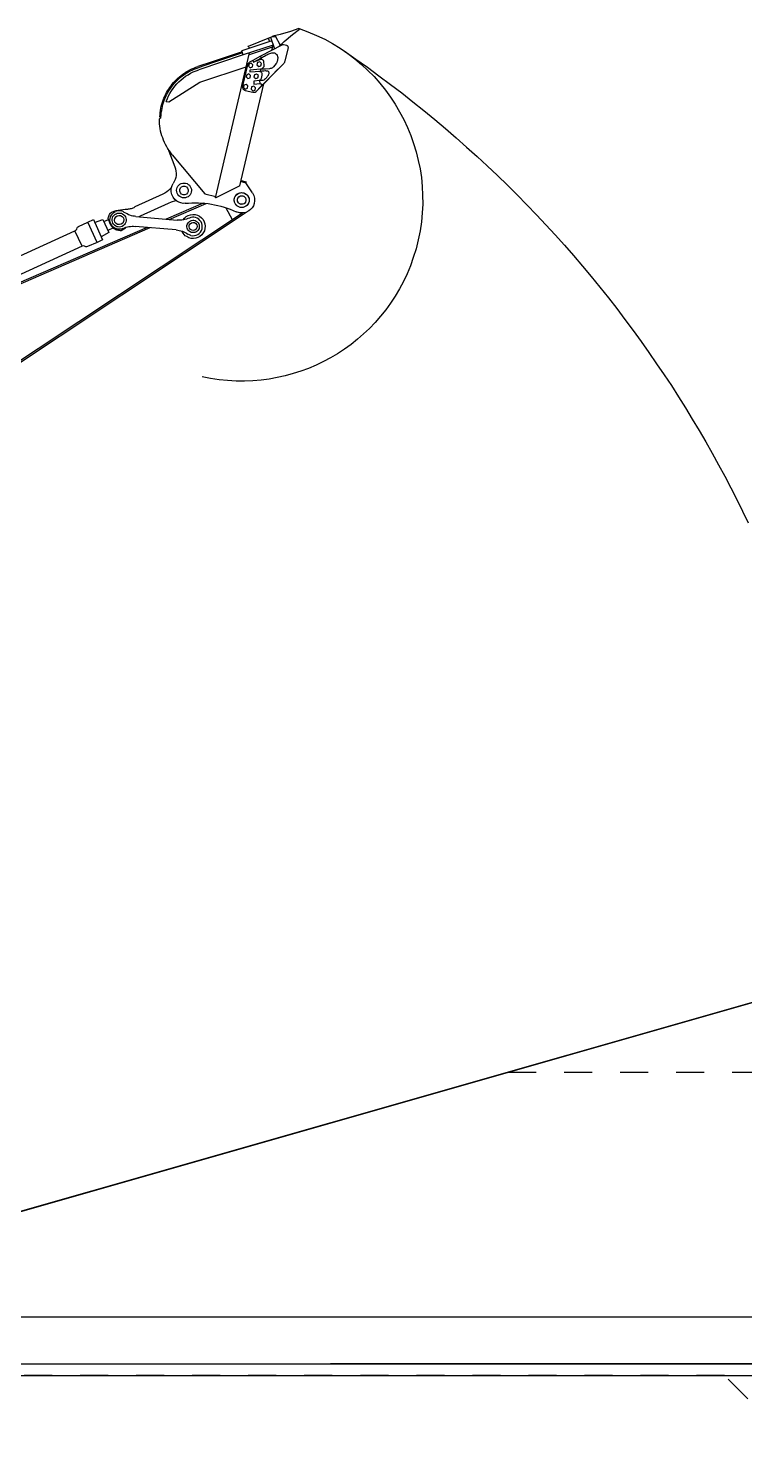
# Model space of a CAD drawing. Header units: millimetres. Extents: x -2078669 to -1085629, y -5987148 to 310365.
# Drawn here: x -1720312 to -1704976, y -3560400 to -3530034 of the extents above; entities that cross this region are included whole.
import ezdxf

# ---------------------------------------------------------------- set-up
doc = ezdxf.new("R2010")
doc.units = ezdxf.units.MM
doc.header["$LTSCALE"] = 500
doc.linetypes.add('SXF_跳び破線', pattern=[12, 6, -6])
doc.layers.get('Defpoints').update_dxf_attribs({"color": 153})
for name, color, linetype, lineweight in [('D-BYP-STR2', 6, 'Continuous', 25), ('D-BYP-STR8', 5, 'Continuous', 25), ('D-BYP-STRA', 1, 'Continuous', 25), ('D-BYP-STRB', 5, 'Continuous', 25)]:
    doc.layers.add(name, color=color, linetype=linetype, lineweight=lineweight)

# ---------------------------------------------------------------- blocks, each defined once
blk = doc.blocks.new('A$Cfbd0cdc3')
at = {"layer": 'D-BYP-STRB'}
for p, q in [((5048, 17537), (5005, 17457)), ((5089, 17523), (5055, 17424)), ((5079, 17493), (5334, 17408)), ((5109, 17517), (5099, 17486)), ((5067, 17457), (5322, 17372)), ((5077, 17412), (5067, 17455)), ((5074, 17438), (5272, 17372)), ((5322, 17372), (5334, 17408)), ((5322, 17372), (5703, 17245)), ((5328, 17390), (5587, 17304)), ((5331, 17399), (5590, 17313)), ((5167, 17348), (5174, 17361)), ((5175, 17250), (5174, 17234)), ((5241, 17324), (5235, 17311)), ((5693, 17138), (5296, 17270)), ((5587, 17304), (5709, 17263)), ((5590, 17313), (5712, 17272)), ((5183, 17153), (5181, 17126)), ((5961, 16969), (5693, 17138)), ((5351, 16249), (5145, 17125)), ((5982, 16974), (5961, 16969)), ((6036, 16843), (6027, 16842)), ((6027, 16832), (6041, 16824)), ((5968, 16570), (5908, 16413)), ((5930, 16517), (5651, 16182)), ((5243, 16189), (5301, 16277)), ((5339, 16297), (5298, 16286)), ((5301, 16277), (5298, 16286)), ((5341, 16287), (5301, 16277)), ((5651, 16182), (5557, 16160)), ((6010, 16178), (6250, 16069)), ((5471, 16063), (5416, 15961)), ((5958, 15962), (5640, 16099)), ((5666, 16102), (5984, 15964)), ((7789, 14369), (5296, 16025)), ((5330, 16017), (7778, 14391)), ((6241, 15987), (5889, 15956)), ((6517, 15944), (6477, 15962)), ((6574, 15766), (6653, 15940)), ((5896, 15872), (6248, 15903)), ((6434, 15889), (6482, 15867)), ((6703, 15732), (6764, 15865))]:
    blk.add_line(p, q, dxfattribs=at)
for points in [[(5018, 17445), (4973, 17487), (4902, 17547), (4841, 17593), (4845, 17600), (4917, 17574), (5005, 17547), (5068, 17532), (5071, 17530)], [(5266, 17430), (5278, 17441), (5279, 17445), (5278, 17449), (5264, 17454), (5109, 17517), (5071, 17530), (5043, 17527)], [(5193, 17082), (4976, 17300), (4971, 17305), (4967, 17310), (4965, 17316), (4962, 17323), (4936, 17433), (4937, 17439), (4938, 17443), (4942, 17449), (4945, 17451), (4949, 17452), (4977, 17459), (4981, 17459), (4986, 17459), (4991, 17457)], [(4991, 17457), (5174, 17361), (5241, 17324), (5270, 17309), (5276, 17305), (5281, 17299), (5284, 17295), (5286, 17288), (5329, 17106), (5329, 17098), (5329, 17092), (5327, 17087), (5325, 17082), (5320, 17076), (5315, 17073), (5313, 17071), (5306, 17068), (5241, 17053), (5234, 17052), (5228, 17052), (5220, 17054), (5213, 17058), (5210, 17061), (5125, 17145), (5025, 17250)], [(5235, 17309), (5167, 17347), (5158, 17353), (5149, 17358), (5139, 17363), (5130, 17369), (5121, 17373), (5112, 17378), (5103, 17382), (5095, 17385), (5086, 17388), (5078, 17390), (5070, 17390), (5062, 17390), (5055, 17389), (5048, 17386), (5042, 17382), (5036, 17376), (5033, 17372), (5031, 17367), (5029, 17362), (5028, 17357), (5027, 17352), (5027, 17347), (5027, 17341), (5028, 17336), (5029, 17330), (5030, 17325), (5031, 17320), (5033, 17315), (5035, 17311), (5036, 17307), (5038, 17303), (5041, 17300), (5063, 17271), (5064, 17269), (5067, 17267), (5070, 17264), (5073, 17261), (5078, 17259), (5084, 17257), (5091, 17255), (5099, 17254), (5131, 17251), (5175, 17250), (5267, 17243), (5266, 17227), (5174, 17234), (5159, 17236), (5147, 17237), (5136, 17238), (5127, 17237), (5120, 17236), (5114, 17235), (5110, 17232), (5107, 17229), (5105, 17226), (5103, 17222), (5103, 17218), (5103, 17213), (5104, 17209), (5105, 17205), (5108, 17200), (5110, 17196), (5114, 17191), (5117, 17185), (5122, 17178), (5127, 17172), (5133, 17166), (5139, 17161), (5147, 17157), (5156, 17154), (5182, 17153), (5233, 17148), (5231, 17122), (5181, 17126), (5178, 17126), (5174, 17125), (5170, 17124), (5167, 17122), (5165, 17119), (5164, 17116), (5166, 17112), (5169, 17107)], [(5351, 16249), (5557, 16148), (5560, 16148), (5268, 17390)], [(5165, 17250), (5148, 17268), (5144, 17274), (5143, 17279), (5143, 17285), (5143, 17291), (5145, 17308), (5147, 17317), (5150, 17324), (5153, 17328), (5158, 17331), (5164, 17332), (5171, 17332), (5179, 17330), (5188, 17327), (5235, 17309)], [(6027, 16832), (6025, 16860), (6024, 16878), (6021, 16896), (6018, 16913), (6014, 16931), (6010, 16948), (6005, 16964), (5999, 16981), (5993, 16997), (5986, 17013), (5979, 17029), (5971, 17044), (5962, 17059), (5953, 17074), (5944, 17088), (5933, 17102), (5923, 17116), (5912, 17129), (5900, 17142), (5888, 17154), (5875, 17166), (5862, 17178), (5849, 17189), (5835, 17199), (5820, 17209), (5806, 17218), (5791, 17227), (5775, 17236), (5759, 17243), (5743, 17251), (5726, 17257), (5709, 17263)], [(6036, 16843), (6035, 16861), (6033, 16879), (6031, 16897), (6027, 16915), (6024, 16933), (6019, 16950), (6014, 16967), (6008, 16984), (6002, 17001), (5995, 17017), (5987, 17033), (5979, 17049), (5970, 17064), (5961, 17079), (5951, 17094), (5941, 17108), (5930, 17122), (5919, 17135), (5907, 17148), (5894, 17161), (5882, 17173), (5868, 17185), (5855, 17196), (5840, 17207), (5826, 17217), (5811, 17226), (5795, 17236), (5779, 17244), (5763, 17252), (5746, 17259), (5729, 17266), (5712, 17272)], [(5190, 17232), (5186, 17232), (5181, 17231), (5176, 17229), (5171, 17226), (5167, 17221), (5164, 17216), (5162, 17208), (5163, 17200), (5170, 17170), (5172, 17164), (5176, 17159), (5181, 17155), (5187, 17152)], [(5982, 16974), (5972, 16998), (5962, 17021), (5950, 17043), (5937, 17065), (5923, 17085), (5907, 17105), (5891, 17124), (5874, 17142), (5855, 17159), (5836, 17174), (5816, 17189), (5795, 17203), (5773, 17215), (5750, 17227), (5727, 17237), (5703, 17245)], [(5930, 16517), (5943, 16533), (5955, 16550), (5967, 16567), (5978, 16585), (5987, 16604), (5997, 16622), (6005, 16641), (6012, 16661), (6019, 16680), (6025, 16700), (6030, 16720), (6034, 16741), (6037, 16761), (6039, 16782), (6040, 16803), (6041, 16824)], [(5908, 16413), (5902, 16395), (5899, 16377), (5897, 16359), (5898, 16340), (5901, 16322), (5906, 16304), (5913, 16287), (5923, 16271)], [(5243, 16189), (5232, 16167), (5226, 16144), (5225, 16121), (5229, 16098), (5236, 16080), (5246, 16063), (5259, 16048), (5275, 16036), (5300, 16023), (5327, 16018), (5355, 16019), (5382, 16028)], [(5819, 16101), (5838, 16100), (5857, 16104), (5875, 16110), (5891, 16119), (5909, 16134), (5924, 16153), (5934, 16175), (5940, 16200), (5940, 16218), (5937, 16237), (5931, 16254), (5923, 16271)], [(5939, 16233), (5962, 16211), (5978, 16199), (5994, 16187), (6010, 16178)], [(5819, 16101), (5791, 16103), (5763, 16104), (5735, 16105), (5707, 16104), (5679, 16103), (5651, 16101), (5623, 16098), (5595, 16093), (5568, 16088), (5541, 16082), (5513, 16076), (5487, 16068), (5460, 16059), (5434, 16050), (5408, 16039), (5382, 16028)], [(6202, 15993), (5962, 16102), (5936, 16113), (5899, 16125)], [(6452, 16024), (6411, 16038), (6395, 16041), (6333, 16049), (6312, 16051), (6304, 16052), (6296, 16054), (6288, 16055), (6280, 16057), (6272, 16060), (6265, 16062), (6257, 16065), (6250, 16069)], [(6341, 16023), (6351, 16029), (6362, 16033), (6378, 16036), (6395, 16036), (6406, 16033), (6418, 16029)], [(5839, 15957), (5826, 15974), (5811, 15987), (5793, 15996), (5774, 16003), (5755, 16005), (5735, 16004), (5715, 15998), (5697, 15989), (5680, 15976), (5667, 15961), (5657, 15943), (5651, 15924), (5649, 15905), (5650, 15885), (5655, 15865), (5665, 15847), (5678, 15830), (5693, 15817), (5711, 15807), (5729, 15801), (5749, 15799), (5769, 15800), (5788, 15805), (5807, 15815)], [(5772, 15825), (5756, 15823), (5740, 15824), (5726, 15827), (5712, 15834), (5700, 15843), (5689, 15854), (5681, 15867), (5675, 15882), (5673, 15898), (5674, 15913), (5677, 15928), (5684, 15942), (5693, 15954), (5704, 15965), (5717, 15973), (5732, 15978), (5745, 15981), (5758, 15981), (5771, 15978), (5784, 15974)], [(5784, 15974), (5797, 15969), (5809, 15964), (5822, 15961), (5835, 15958), (5849, 15957), (5862, 15956), (5876, 15955), (5889, 15956)], [(6213, 15987), (6209, 15989), (6202, 15993)], [(6241, 15987), (6254, 15989), (6267, 15991), (6280, 15994), (6293, 15998), (6306, 16003), (6318, 16009), (6329, 16015), (6341, 16023)], [(6353, 15885), (6368, 15880), (6383, 15878), (6399, 15880), (6413, 15884), (6427, 15890), (6439, 15900), (6449, 15911), (6457, 15925), (6462, 15940), (6464, 15956), (6463, 15971), (6459, 15985), (6452, 15999), (6443, 16011), (6431, 16021), (6418, 16029)], [(6479, 15967), (6464, 15927), (6457, 15914), (6451, 15904), (6441, 15894), (6429, 15885)], [(6479, 15967), (6478, 15975), (6476, 15983), (6474, 15991), (6471, 15998), (6467, 16005), (6463, 16012), (6458, 16018), (6452, 16024)], [(6595, 15935), (6525, 15962), (6473, 15849), (6539, 15814)], [(7778, 15401), (6764, 15865), (6756, 15869), (6749, 15878), (6745, 15891), (6741, 15896), (6733, 15901), (6653, 15940), (6606, 15961), (6527, 15789), (6574, 15766), (6655, 15731), (6664, 15728), (6671, 15729), (6683, 15734), (6694, 15735), (6703, 15732), (7717, 15267)], [(5772, 15825), (5784, 15830), (5796, 15837)], [(5896, 15872), (5883, 15871), (5870, 15868), (5857, 15865), (5844, 15861), (5832, 15856), (5819, 15850), (5808, 15844), (5796, 15837)], [(5807, 15815), (5819, 15823), (5829, 15834), (5838, 15845), (5845, 15858)], [(8579, 14826), (7685, 15214), (7642, 15232), (6120, 15892)], [(6146, 15894), (7652, 15242), (7696, 15223), (8584, 14838)], [(6353, 15885), (6340, 15891), (6328, 15895), (6315, 15898), (6302, 15901), (6288, 15903), (6275, 15904), (6262, 15904), (6248, 15903)], [(6368, 15868), (6331, 15891), (6325, 15896)], [(6429, 15885), (6422, 15881), (6415, 15877), (6408, 15874), (6400, 15872), (6392, 15870), (6384, 15869), (6376, 15868), (6368, 15868)]]:
    blk.add_lwpolyline(points, dxfattribs=at)
for points in [[(5190, 17273), (5171, 17279), (5167, 17298), (5181, 17312), (5200, 17306), (5205, 17286), (5190, 17273)], [(5262, 17262), (5243, 17269), (5239, 17288), (5254, 17301), (5273, 17295), (5277, 17276), (5262, 17262)], [(5216, 17169), (5197, 17175), (5193, 17195), (5208, 17208), (5226, 17202), (5231, 17182), (5216, 17169)], [(5282, 17170), (5263, 17176), (5259, 17196), (5274, 17209), (5293, 17203), (5297, 17184), (5282, 17170)], [(5240, 17065), (5221, 17071), (5217, 17091), (5232, 17104), (5251, 17098), (5255, 17078), (5240, 17065)], [(5305, 17080), (5286, 17086), (5282, 17106), (5297, 17119), (5316, 17113), (5320, 17094), (5305, 17080)], [(5398, 16117), (5399, 16130), (5398, 16142), (5394, 16154), (5388, 16164), (5380, 16174), (5370, 16181), (5359, 16187), (5347, 16191), (5334, 16192), (5322, 16190), (5310, 16186), (5299, 16180), (5290, 16173), (5282, 16163), (5276, 16152), (5273, 16139), (5272, 16127), (5273, 16114), (5277, 16102), (5283, 16092), (5291, 16083), (5301, 16075), (5312, 16069), (5324, 16065), (5337, 16064), (5350, 16066), (5361, 16070), (5372, 16076), (5381, 16084), (5389, 16093), (5395, 16104), (5398, 16117), (5398, 16117), (5398, 16117), (5398, 16117)], [(5274, 16146), (5272, 16133), (5272, 16121), (5275, 16109), (5280, 16097), (5287, 16087), (5295, 16079), (5306, 16072), (5318, 16067), (5331, 16065), (5343, 16065), (5355, 16067), (5366, 16072), (5376, 16079), (5385, 16088), (5392, 16098), (5397, 16110), (5399, 16123), (5399, 16136), (5396, 16148), (5391, 16159), (5384, 16169), (5376, 16178), (5365, 16184), (5353, 16189), (5341, 16192), (5328, 16191), (5316, 16189), (5305, 16184), (5295, 16177), (5286, 16168), (5279, 16158), (5274, 16146), (5274, 16146), (5274, 16146), (5274, 16146)], [(5372, 16122), (5372, 16136), (5366, 16149), (5356, 16159), (5342, 16165), (5327, 16164), (5314, 16159), (5304, 16148), (5299, 16135), (5299, 16120), (5305, 16107), (5315, 16097), (5329, 16092), (5344, 16092), (5357, 16098), (5367, 16108), (5372, 16122), (5372, 16122), (5372, 16122)], [(5300, 16138), (5299, 16124), (5303, 16110), (5312, 16099), (5325, 16092), (5340, 16091), (5354, 16096), (5364, 16105), (5371, 16118), (5372, 16132), (5368, 16146), (5359, 16157), (5346, 16164), (5331, 16165), (5318, 16161), (5307, 16151), (5300, 16138), (5300, 16138), (5300, 16138)], [(5892, 16199), (5893, 16212), (5892, 16225), (5888, 16236), (5882, 16247), (5874, 16256), (5865, 16264), (5854, 16270), (5841, 16273), (5828, 16274), (5816, 16273), (5804, 16269), (5793, 16263), (5784, 16255), (5776, 16245), (5771, 16234), (5767, 16222), (5766, 16209), (5768, 16197), (5771, 16185), (5777, 16174), (5785, 16165), (5795, 16157), (5806, 16152), (5818, 16148), (5831, 16147), (5844, 16148), (5855, 16152), (5866, 16158), (5875, 16166), (5883, 16176), (5889, 16187), (5892, 16199), (5892, 16199), (5892, 16199), (5892, 16199)], [(5866, 16204), (5866, 16219), (5860, 16232), (5850, 16242), (5836, 16247), (5822, 16247), (5809, 16241), (5799, 16231), (5793, 16217), (5794, 16202), (5799, 16189), (5809, 16180), (5823, 16174), (5838, 16174), (5851, 16180), (5861, 16190), (5866, 16204), (5866, 16204), (5866, 16204), (5866, 16204)], [(5792, 15937), (5784, 15944), (5775, 15950), (5766, 15954), (5755, 15955), (5745, 15955), (5735, 15953), (5726, 15948), (5717, 15942), (5709, 15934), (5704, 15925), (5700, 15916), (5699, 15906), (5699, 15895), (5701, 15885), (5705, 15876), (5712, 15867), (5720, 15859), (5728, 15854), (5738, 15850), (5748, 15849), (5759, 15849), (5769, 15851), (5778, 15855), (5787, 15862), (5794, 15869), (5800, 15878), (5804, 15888), (5805, 15898), (5805, 15909), (5803, 15919), (5798, 15928), (5792, 15937), (5792, 15937), (5792, 15937), (5792, 15937)], [(5778, 15925), (5767, 15934), (5754, 15937), (5741, 15935), (5729, 15928), (5720, 15917), (5717, 15904), (5719, 15891), (5725, 15879), (5737, 15870), (5750, 15867), (5763, 15869), (5775, 15875), (5783, 15887), (5787, 15900), (5785, 15913), (5778, 15925), (5778, 15925), (5778, 15925), (5778, 15925)], [(6431, 15997), (6422, 16005), (6412, 16011), (6401, 16016), (6389, 16017), (6378, 16017), (6366, 16015), (6356, 16010), (6346, 16003), (6337, 15994), (6331, 15984), (6327, 15973), (6325, 15961), (6326, 15950), (6328, 15939), (6333, 15928), (6340, 15918), (6349, 15909), (6359, 15903), (6370, 15899), (6381, 15897), (6393, 15898), (6404, 15900), (6415, 15905), (6425, 15912), (6433, 15921), (6439, 15931), (6443, 15942), (6445, 15953), (6445, 15965), (6442, 15976), (6438, 15987), (6431, 15997), (6431, 15997), (6431, 15997)], [(6415, 15984), (6403, 15993), (6388, 15997), (6373, 15995), (6359, 15987), (6349, 15975), (6345, 15960), (6347, 15945), (6355, 15931), (6368, 15922), (6383, 15918), (6398, 15920), (6411, 15927), (6421, 15940), (6425, 15955), (6423, 15970), (6415, 15984), (6415, 15984), (6415, 15984)]]:
    blk.add_lwpolyline(points, close=True, dxfattribs=at)
at = {"layer": 'Defpoints'}
for points in [[(4844, 17598), (4768, 17571), (4696, 17540), (4625, 17506), (4557, 17469), (4492, 17429), (4428, 17385), (4368, 17339), (4310, 17291), (4255, 17239), (4202, 17186), (4152, 17130), (4105, 17071), (4062, 17011), (4021, 16949), (3983, 16885), (3948, 16819), (3916, 16751), (3888, 16683), (3863, 16612), (3841, 16541), (3823, 16468), (3808, 16395), (3797, 16321), (3790, 16246), (3786, 16170), (3785, 16094), (3789, 16018), (3796, 15941), (3808, 15864), (3823, 15787), (3842, 15711), (3866, 15635), (3891, 15565), (3919, 15497), (3950, 15431), (3984, 15367), (4021, 15306), (4060, 15246), (4102, 15188), (4146, 15133), (4192, 15080), (4241, 15029), (4292, 14981), (4345, 14935), (4399, 14892), (4456, 14851), (4514, 14812), (4574, 14777), (4635, 14744), (4698, 14714), (4763, 14686), (4828, 14662), (4895, 14641), (4962, 14622), (5031, 14607), (5100, 14594), (5170, 14585), (5241, 14579), (5313, 14576), (5384, 14577), (5457, 14581), (5529, 14588), (5602, 14599), (5674, 14614)], [(4459, 17407), (4358, 17337), (4259, 17266), (4160, 17194), (4062, 17120), (3965, 17046), (3870, 16971), (3775, 16895), (3682, 16819), (3590, 16741), (3499, 16662), (3409, 16583), (3320, 16502), (3232, 16421), (3146, 16339), (3060, 16256), (2976, 16172), (2893, 16087), (2811, 16002), (2730, 15916), (2650, 15829), (2571, 15741), (2494, 15652), (2417, 15563), (2342, 15473), (2268, 15382), (2195, 15290), (2123, 15198), (2053, 15105), (1983, 15011), (1915, 14917), (1848, 14822), (1782, 14726), (1718, 14632), (1656, 14538), (1595, 14443), (1535, 14347), (1477, 14251), (1419, 14154), (1362, 14057), (1307, 13959), (1253, 13860), (1199, 13761), (1147, 13662), (1096, 13562), (1047, 13462), (998, 13361)]]:
    blk.add_lwpolyline(points, dxfattribs=at)

msp = doc.modelspace()

# ---------------------------------------------------------------- linework, layer by layer
at = {"layer": 'D-BYP-STR2'}
for p, q in [((-1724039.8, -3556399.6, 708000), (-1703653.4, -3550575, 708000)), ((-1700153.4, -3557649.6, 708000), (-1732903.4, -3557649.6, 708000)), ((-1732403.4, -3558649.6, 708000), (-1703653.4, -3558649.6, 708000)), ((-1703653.4, -3558649.6, 708000), (-1713846.3, -3558649.6, 708000)), ((-1726903.4, -3558899.6, 708000), (-1703653.4, -3558899.6, 708000))]:
    msp.add_line(p, q, dxfattribs=at)
at = {"layer": 'D-BYP-STRA', "linetype": 'SXF_跳び破線', "ltscale": 0.2}
msp.add_line((-1710039.8, -3552399.6, 708000), (-1626903.4, -3552399.6, 708000), dxfattribs=at)
at = {"layer": 'D-BYP-STRA', "elevation": 708000}
msp.add_lwpolyline([(-1626903.4, -3552399.6), (-1644458.1, -3543622.3), (-1650214.4, -3539602.1), (-1657839.4, -3539449.6), (-1665464.4, -3539602.1), (-1666998.5, -3540102.1), (-1673037.4, -3541827.5), (-1724039.8, -3556399.6)], dxfattribs=at)
at = {"layer": 'D-BYP-STRA', "linetype": 'SXF_跳び破線', "ltscale": 0.2, "elevation": 708000}
msp.add_lwpolyline([(-1656903.4, -3558724.6), (-1697978.4, -3558724.6), (-1698653.4, -3559399.6), (-1700799.9, -3559399.6), (-1701049.9, -3559649.6), (-1702757, -3559649.6), (-1703007, -3559399.6), (-1704904.4, -3559399.6), (-1705404.4, -3558899.6), (-1724153.4, -3558899.6), (-1725653.4, -3560399.6), (-1735153.5, -3560399.6), (-1739153.5, -3556399.6)], dxfattribs=at)

# ---------------------------------------------------------------- block references
at = {"layer": 'D-BYP-STR8', "xscale": -2.5, "yscale": 2.5, "zscale": 2.5}
msp.add_blockref('A$Cfbd0cdc3', (-1702405.4, -3574034.2, 708000), dxfattribs=at)

doc.saveas('drawing.dxf')
